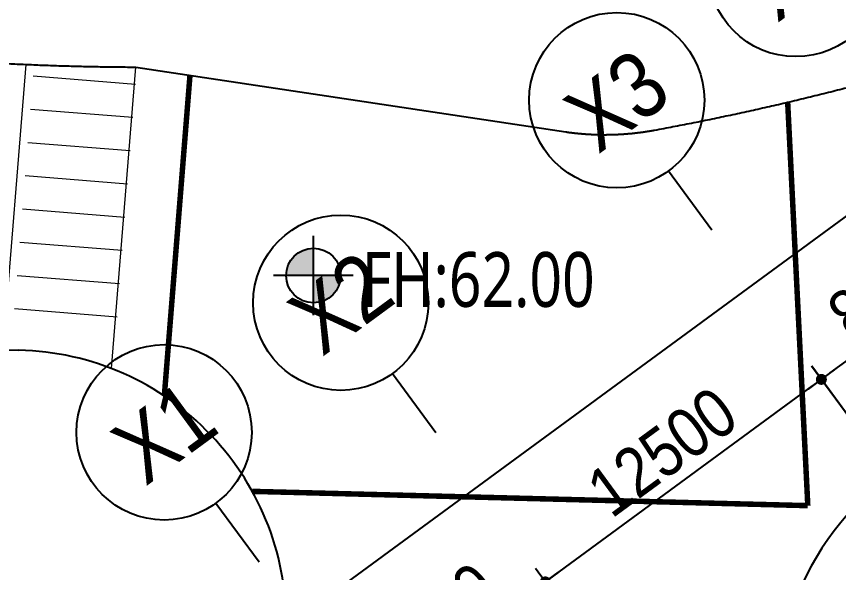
# Model space of a CAD drawing. Header units: millimetres. Extents: x 75184266 to 76346726, y -35077925 to -33679385.
# Drawn here: x 75267345 to 75297370, y -34865864 to -34845569 of the extents above; entities that cross this region are included whole.
import ezdxf
from ezdxf.enums import TextEntityAlignment as Align
from ezdxf.xclip import XClip

# ---------------------------------------------------------------- set-up
doc = ezdxf.new("R2010")
doc.units = ezdxf.units.MM
doc.header["$LTSCALE"] = 50
doc.header["$MEASUREMENT"] = 0
doc.header["$XCLIPFRAME"] = 2
doc.header["$PDMODE"] = 1
doc.header["$PDSIZE"] = -3
doc.layers.get('0').update_dxf_attribs({"linetype": 'CONTINUOUS'})
doc.layers.get('Defpoints').update_dxf_attribs({"color": 51, "linetype": 'CONTINUOUS'})
doc.layers.add('XR-지하3층$0$$-횡단보도', color=2, linetype='CONTINUOUS', lineweight=0)
doc.layers.add('XR-지하3층$0$RP-횡단보도', color=8, linetype='CONTINUOUS', lineweight=0)
for name, color, linetype in [('XR-지하3층$0$0-현시박스', 7, 'CONTINUOUS'), ('XR-지하3층$0$00_블럭계획고', 7, 'CONTINUOUS'), ('XR-지하3층$0$보도라인', 7, 'CONTINUOUS')]:
    doc.layers.add(name, color=color, linetype=linetype)
doc.layers.add('건축', color=8, linetype='CONTINUOUS', plot=False)
doc.styles.add('XR-지하3층$0$20110829_평면도_면적조정$0$돋움', font='')
doc.styles.add('XR-지하3층$0$HY각헤드라인M', font='')
doc.styles.add('XR-지하3층$0$돋움', font='', dxfattribs={"width": 0.9})
doc.styles.get('XR-지하3층$0$20110829_평면도_면적조정$0$돋움').set_extended_font_data('Dotum')
doc.styles.get('XR-지하3층$0$HY각헤드라인M').set_extended_font_data('Malgun Gothic')
doc.styles.get('XR-지하3층$0$돋움').set_extended_font_data('Dotum')
doc.dimstyles.new('XR-지하3층$0$20110829_평면도_면적조정$0$std_style', dxfattribs={"dimscale": 400, "dimtxt": 3, "dimasz": 1, "dimexe": 1.5, "dimexo": 2, "dimgap": 1, "dimtad": 1, "dimtoh": 1, "dimdec": 0, "dimzin": 0, "dimdsep": 46, "dimtxsty": 'XR-지하3층$0$돋움', "dimblk": 'XR-지하3층$0$20110829_평면도_면적조정$0$01420DDOT01', "dimblk1": 'XR-지하3층$0$20110829_평면도_면적조정$0$01420DDOT01', "dimblk2": 'XR-지하3층$0$20110829_평면도_면적조정$0$01420DDOT01', "dimcen": 2.5, "dimdle": 8, "dimclrd": 256, "dimclre": 256, "dimclrt": 256, "dimadec": 0, "dimazin": 0, "dimtfac": 1, "dimtdec": 0, "dimtix": 1, "dimtmove": 2, "dimatfit": 3, "dimldrblk": 'XR-지하3층$0$20110829_평면도_면적조정$0$_ClosedBlank', "dimfxl": 1, "dimtolj": 1, "dimtzin": 0, "dimlwd": -1, "dimlwe": -1, "dimarcsym": 0})

# ---------------------------------------------------------------- blocks, each defined once
blk = doc.blocks.new('XR-지하3층$0$20110829_평면도_면적조정$0$01420DDOT01')
blk.add_line((-1.5, 0), (1.5, 0))
at = {"const_width": 0.5}
blk.add_lwpolyline([(-0.25, 0, 1), (0.25, 0, 1)], format="xyb", close=True, dxfattribs=at)
blk = doc.blocks.new('*D193')
at = {"layer": 'Defpoints', "color": 0, "transparency": 16777216}
for p in [(75286660, -34866205), (75290046, -34870824, 0), (75283594, -34875554, 0)]:
    blk.add_point(p, dxfattribs=at)
at = {"layer": '건축'}
for p, q in [((75289573, -34870179), (75286305, -34865721)), ((75280531, -34870699), (75286338, -34866442)), ((75283121, -34874909), (75279854, -34870452))]:
    blk.add_line(p, q, dxfattribs=at)
at = {"layer": '건축', "xscale": 400, "yscale": 400, "zscale": 400}
for p, rotation in [((75286660, -34866205), 36.24693456144445), ((75280208, -34870936), 216.2469345614445)]:
    blk.add_blockref('XR-지하3층$0$20110829_평면도_면적조정$0$01420DDOT01', p, dxfattribs=dict(at, rotation=rotation))
at = {"layer": '건축', "insert": (75282665, -34867521), "char_height": 1800, "attachment_point": 5, "rotation": 36.2469, "style": 'XR-지하3층$0$돋움'}
blk.add_mtext('\\A1;8000', dxfattribs=at)
blk = doc.blocks.new('XR-지하3층$0$20110829_평면도_면적조정$0$_ClosedBlank')
at = {"color": 0, "linetype": 'ByBlock', "lineweight": -2}
for p, q in [((-1, 0.167), (0, 0)), ((-1, 0.167), (-1, -0.167)), ((0, 0), (-1, -0.167))]:
    blk.add_line(p, q, dxfattribs=at)
blk = doc.blocks.new('*D194')
at = {"layer": 'Defpoints', "color": 0, "transparency": 16777216}
for p in [(75346480, -34817058), (75352389, -34825118, 0), (75283594, -34875554, 0)]:
    blk.add_point(p, dxfattribs=at)
at = {"layer": '건축'}
for p, q in [((75351916, -34824473), (75346125, -34816574)), ((75278008, -34867258), (75346157, -34817295)), ((75283121, -34874909), (75277331, -34867011))]:
    blk.add_line(p, q, dxfattribs=at)
at = {"layer": '건축', "xscale": 400, "yscale": 400, "zscale": 400}
for p, rotation in [((75346480, -34817058), 36.24693456144445), ((75277686, -34867495), 216.2469345614445)]:
    blk.add_blockref('XR-지하3층$0$20110829_평면도_면적조정$0$01420DDOT01', p, dxfattribs=dict(at, rotation=rotation))
at = {"layer": '건축', "insert": (75311313, -34841227), "char_height": 1800, "attachment_point": 5, "rotation": 36.2469, "style": 'XR-지하3층$0$돋움'}
blk.add_mtext('\\A1;85302', dxfattribs=at)
blk = doc.blocks.new('*D195')
at = {"layer": 'Defpoints', "color": 0, "transparency": 16777216}
for p in [(75296741, -34858815), (75300127, -34863433, 0), (75290046, -34870824, 0)]:
    blk.add_point(p, dxfattribs=at)
at = {"layer": '건축'}
for p, q in [((75299654, -34862788), (75296386, -34858331)), ((75286983, -34865969), (75296419, -34859051)), ((75289573, -34870179), (75286305, -34865721))]:
    blk.add_line(p, q, dxfattribs=at)
at = {"layer": '건축', "xscale": 400, "yscale": 400, "zscale": 400}
for p, rotation in [((75296741, -34858815), 36.24693456144445), ((75286660, -34866205), 216.2469345614445)]:
    blk.add_blockref('XR-지하3층$0$20110829_평면도_면적조정$0$01420DDOT01', p, dxfattribs=dict(at, rotation=rotation))
at = {"layer": '건축', "insert": (75290931, -34861461), "char_height": 1800, "attachment_point": 5, "rotation": 36.2469, "style": 'XR-지하3층$0$돋움'}
blk.add_mtext('\\A1;12500', dxfattribs=at)
blk = doc.blocks.new('*D196')
at = {"layer": 'Defpoints', "color": 0, "transparency": 16777216}
for p in [(75303275, -34854024), (75306661, -34858643, 0), (75300129, -34863432, 0)]:
    blk.add_point(p, dxfattribs=at)
at = {"layer": '건축'}
for p, q in [((75306188, -34857997), (75302920, -34853540)), ((75297065, -34858577), (75302953, -34854261)), ((75299656, -34862787), (75296388, -34858329))]:
    blk.add_line(p, q, dxfattribs=at)
at = {"layer": '건축', "xscale": 400, "yscale": 400, "zscale": 400}
for p, rotation in [((75303275, -34854024), 36.24693456144445), ((75296743, -34858813), 216.2469345614445)]:
    blk.add_blockref('XR-지하3층$0$20110829_평면도_면적조정$0$01420DDOT01', p, dxfattribs=dict(at, rotation=rotation))
at = {"layer": '건축', "insert": (75299240, -34855369), "char_height": 1800, "attachment_point": 5, "rotation": 36.2469, "style": 'XR-지하3층$0$돋움'}
blk.add_mtext('\\A1;8100', dxfattribs=at)
blk = doc.blocks.new('XR-지하3층$0$레벨검토 00')
at = {"ltscale": 1000}
h = blk.add_hatch(color=2, dxfattribs=at)
h.dxf.hatch_style = 1
h.paths.add_polyline_path([(-709, 625), (-229, 625, 0.414214), (-709, 1105)])
h.paths.add_polyline_path([(-709, 625), (-1189, 625, 0.414214), (-709, 145)])
at = {"color": 2, "ltscale": 1000, "elevation": -217000}
for points in [[(-709, -75), (-709, 1325)], [(-1409, 625), (-9, 625)]]:
    blk.add_lwpolyline(points, dxfattribs=at)
at = {"color": 2, "ltscale": 1000}
blk.add_circle((-709, 625, -217000), 480, dxfattribs=at)
blk = doc.blocks.new('XR-지하3층$0$A$C723B38EE')
at = {"layer": 'XR-지하3층$0$$-횡단보도', "color": 8, "const_width": 0.2}
for points in [[(156.871, 328.337), (157.808, 340.043)], [(180.372, 324.334), (179.636, 339.059)], [(160.081, 324.855), (180.372, 324.334)]]:
    blk.add_lwpolyline(points, dxfattribs=at)
at = {"layer": 'XR-지하3층$0$0-현시박스', "color": 8}
blk.add_lwpolyline([(186.403, 326.91, 0.323729), (179.274, 317.607)], format="xyb", dxfattribs=at)
at = {"layer": 'XR-지하3층$0$RP-횡단보도', "color": 253}
for points in [[(150.987, 330.021), (151.821, 340.437)], [(154.945, 329.336), (155.826, 340.341)], [(152.08, 340.02), (155.822, 339.72)], [(151.984, 338.807), (155.725, 338.507)], [(151.887, 337.593), (155.628, 337.293)], [(151.789, 336.38), (155.531, 336.08)], [(151.692, 335.166), (155.434, 334.867)], [(151.595, 333.953), (155.337, 333.653)], [(151.498, 332.739), (155.239, 332.44)], [(151.401, 331.526), (155.143, 331.226)]]:
    blk.add_lwpolyline(points, dxfattribs=at)
at = {"layer": 'XR-지하3층$0$보도라인', "color": 8}
for points in [[(15.146, 355.633), (15.269, 353.998, 0.405547), (21.522, 348.451, -0.049566), (113.107, 343.49), (128.463, 343.907, -0.003899), (135.607, 342.508), (136.496, 342.327, 0.04944), (155.826, 340.341), (171.534, 337.975, 0.081523), (174.773, 338.039, 0.214435), (243.914, 385.835, 0.450552), (241.231, 394.414), (238.187, 395.777)], [(161.329, 319.732, 0.415872), (151.555, 330.009)]]:
    blk.add_lwpolyline(points, format="xyb", dxfattribs=at)
blk.add_lwpolyline([(149.272, 330.06), (151.555, 330.009)], dxfattribs=at)
at = {"layer": 'XR-지하3층$0$00_블럭계획고', "color": 3, "xscale": 0.002076136996338, "yscale": 0.002076136996338, "zscale": 0.002076136996338, "rotation": 90}
blk.add_blockref('XR-지하3층$0$레벨검토 00', (163.615, 334.205, 449.947), dxfattribs=at)
at = {"layer": 'XR-지하3층$0$00_블럭계획고', "color": 3, "style": 'XR-지하3층$0$HY각헤드라인M', "width": 0.8}
blk.add_text('FH:62.00', height=2, rotation=0, dxfattribs=at).set_placement((164.078, 331.588))

msp = doc.modelspace()

# ---------------------------------------------------------------- linework, layer by layer
at = {"layer": '건축'}
for p, q in [((75291163.6, -34851206.8), (75292740.3, -34853357.4)), ((75281082.6, -34858597.6), (75282659.3, -34860748.2)), ((75274630.8, -34863327.8), (75276207.5, -34865478.4))]:
    msp.add_line(p, q, dxfattribs=at)
for centre in [(75295805.6, -34843835.6), (75289271.5, -34848626.1), (75279190.6, -34856016.9), (75272738.7, -34860747)]:
    msp.add_circle(centre, 3200, dxfattribs=at)

# ---------------------------------------------------------------- block references
at = {"layer": '건축', "ltscale": 0.5}
ref = msp.add_blockref('XR-지하3층$0$A$C723B38EE', (75115875.3, -35187756.2), dxfattribs=dict(at, xscale=999.9999999999998, yscale=999.9999999999998, zscale=999.9999999999998))
XClip(ref).set_block_clipping_path([(137.7798442268, 119.9958357572), (497.8511876765, 396.6664658143)])

# ---------------------------------------------------------------- texts
at = {"layer": '건축', "style": 'XR-지하3층$0$20110829_평면도_면적조정$0$돋움', "width": 0.9}
for s, p in [('X4', (75295805.6, -34843835.6)), ('X3', (75289271.5, -34848626.1)), ('X2', (75279190.6, -34856016.9)), ('X1', (75272738.7, -34860747))]:
    msp.add_text(s, height=2400, rotation=36.24693, dxfattribs=at).set_placement(p, align=Align.MIDDLE_CENTER)

# ---------------------------------------------------------------- dimensions: what is measured, and where the dimension line sits
at = {"layer": '건축'}
for base, p1, p2, picture, middle in [((75346479.7, -34817058.3), (75283594.5, -34875554, 0), (75352388.5, -34825117.8, 0), '*D194', (75311313.3, -34841227)), ((75303275.3, -34854024.1), (75300128.9, -34863431.9, 0), (75306661.3, -34858642.6, 0), '*D196', (75299239.7, -34855369.3)), ((75296741.2, -34858814.5), (75290046.3, -34870823.9, 0), (75300127.2, -34863433.1, 0), '*D195', (75290931.3, -34861460.6)), ((75286660.2, -34866205.4), (75283594.5, -34875554, 0), (75290046.3, -34870823.9, 0), '*D193', (75282664.9, -34867521))]:
    dim = msp.add_linear_dim(base=base, p1=p1, p2=p2, angle=36.24693, dimstyle='XR-지하3층$0$20110829_평면도_면적조정$0$std_style', override={"dimtxt": 4.5}, dxfattribs=at)
    dim.commit()
    dim.dimension.update_dxf_attribs({"geometry": picture, "text_midpoint": middle})

doc.saveas('drawing.dxf')
